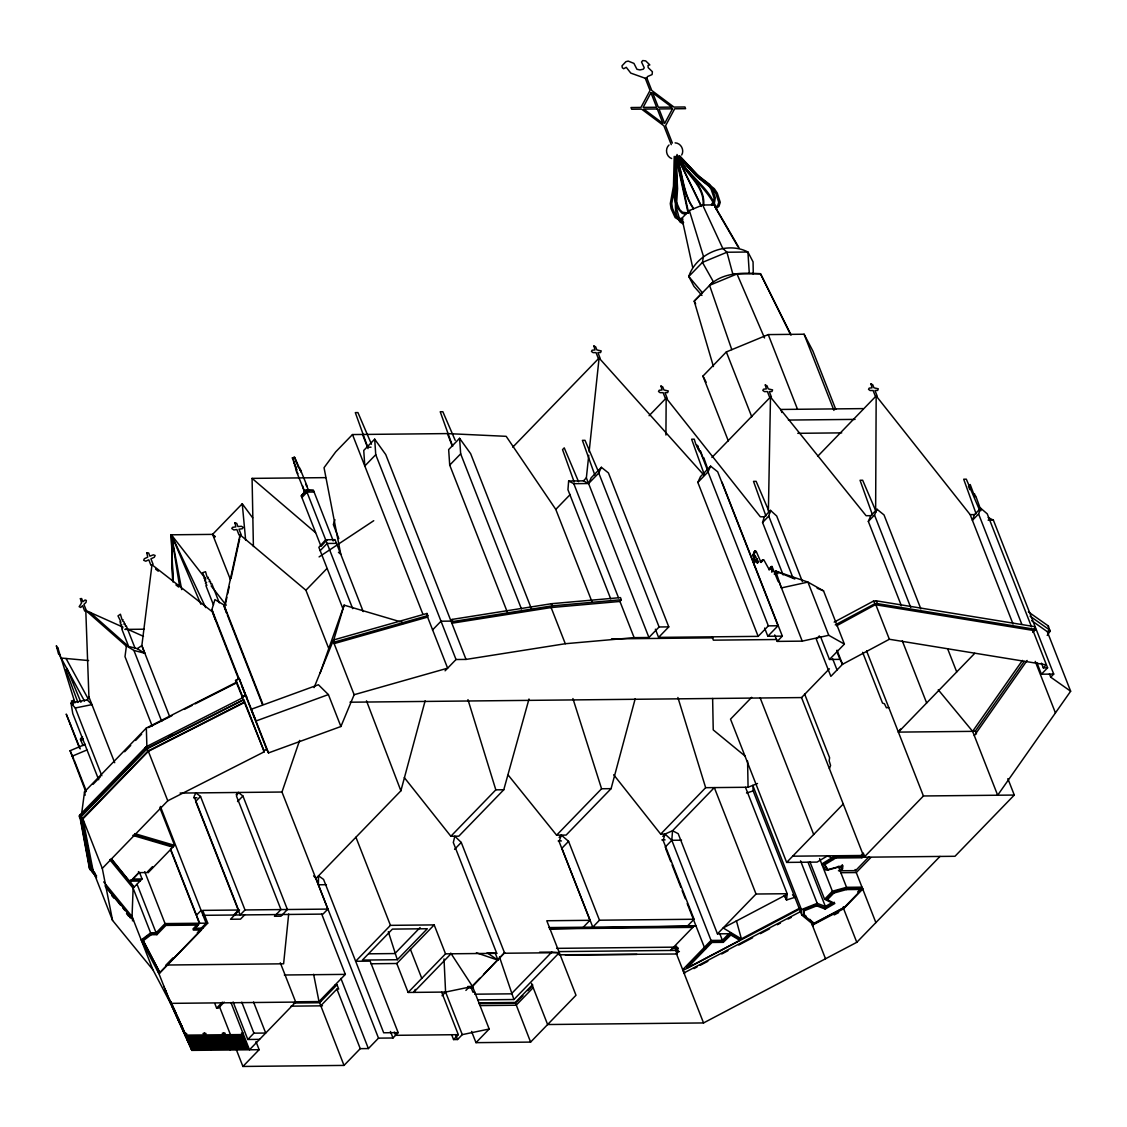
<?xml version="1.0" encoding="UTF-8"?>
<svg xmlns="http://www.w3.org/2000/svg" width="1127" height="1127" viewBox="0 0 1127 1127"><rect width="100%" height="100%" fill="white"/><g stroke="black" fill="none" stroke-linecap="round" stroke-linejoin="round"><path stroke-width="1.5" d="M665.93 435.05L666.17 398.085L649.082 415.722M875.637 510.334L876.172 395.929L817.61 456.379M768.389 511.433L770.488 397.014L711.912 457.463M674.242 156.385L673.467 186.166L670.297 203.621L671.072 208.72L675.158 217.596L678.975 219.92L682.99 219.779M675.679 157.301L674.932 186.237L671.777 203.564L672.509 208.382L676.313 216.68L679.426 218.582L682.723 218.455M684.695 973.474L682.694 969.713L711.052 940.439L671.805 840.291L672.537 830.726L714.321 787.604L756.034 894.021L717.448 933.846L678.2 833.698L672.537 830.726L665.015 834.065L662.789 836.361M655.379 629.204L658.591 637.389L668.776 626.88L608.439 472.931L601.367 467.296L598.761 473.03L588.59 483.525L583.434 480.863L568.642 481.018L567.952 489.724L610.707 598.846M300.613 470.114L307.192 486.357M745.468 787.28L787.181 893.711L786.561 899.994L794.859 897.331L792.535 894.768M288.681 914.039L283.61 963.81L166.697 965.022M239.769 537.579L240.065 534.804L305.91 590.238L329.014 649.194M445.08 670.819L456.026 659.52L466.029 659.422L565.289 643.728L634.135 637.643L648.927 637.488L586.364 477.848L588.759 455.28M589.125 451.8L599.099 358.034L704.107 475.326M81.665 813.511L84.525 791.816L146.341 728.028L236.74 682.117L242.826 697.078M238.304 678.285L212.186 611.651L151.99 564.768L141.847 645.588L144.749 653.251L137.269 648.659L126.435 645.856L124.998 656.647L152.187 726.027M333.507 639.981L334.127 643.616L427.598 617.103L427.809 615.596L426.978 613.468L333.507 639.981L314.081 687.597M401.55 622.132L401.761 620.625M402.395 624.259L402.593 622.752M426.978 613.468L426.767 614.976L447.63 668.184L354.146 694.711L340.903 726.506L268.536 752.906L239.192 678.313L235.557 680.539L242.277 696.993L245.559 695.317L246.728 696.895L245.827 696.162M755.005 550.723L753.991 554.132L758.513 561.824L757.217 563.162L752.695 555.47L755.005 550.723L756.175 551.3L761.021 562.458L760.964 560.936L763.782 559.767L768.98 569.191L771.558 569.374L772.361 571.389L771.995 566.472L778.151 581.476L778.94 581.462L802.227 641.136L828.768 635.304L844.391 644.095L829.486 659.478L820.639 636.91M839.601 869.537L840.164 866.254L825.978 870.157L821.752 863.986L835.318 855.759M841.489 869.255L842.263 864.761L842.714 865.93C843.278 871.847 840.15 869.171 841.939 870.424M703.121 204.325C704.347 184.729 683.793 172.938 677.242 156.216L676.425 155.639M703.671 205.452C705.671 184.673 684.117 171.91 677.003 154.469M128.182 645.292L121.815 629.035L122.589 628.486L121.167 626.401L121.73 624.781L120.364 623.837L120.899 622.034L119.899 622.019L120.406 620.794L117.997 615.905L120.406 614.215L122.026 619.639L123.082 619.78L122.519 620.892L124.252 622.146L124.111 624.316L125.041 623.654L125.52 626.415L126.294 625.865L135.015 648.081M225.428 604.171L226.921 597.31M227.668 593.873L229.161 587.012M231.035 578.433L239.628 538.974M240.065 534.804L224.259 607.087L226.682 613.243M508.249 775.137L556.597 835.177L566.12 835.079L611.088 788.661L635.219 698.67M219.568 1006.89L242.911 1066.452L344.017 1065.409L360.26 1048.659L368.388 1048.575L378.503 1038.136L315.94 878.496L400.888 790.816L425.133 700.825M404.311 777.588L450.856 836.262L458.802 836.178L503.769 789.759L529 698.994M698.148 447.532L697.937 449.166L698.965 449.152L699.388 451.575L700.233 451.561L707.784 470.804M399.916 621.639L344.115 605.143L333.296 641.488L354.146 694.711M613.68 774.742L660.676 834.107L665.015 834.065L663.141 840.376L694.049 919.252L687.357 926.155M215.201 619.343L211.904 609.58L214.919 599.578L223.963 604.96L262.901 704.333M672.354 143.059L665.578 125.759L674.664 108.798L685.596 108.685L684.934 106.98L674.002 107.093L651.73 90.442L646.954 78.256L647.447 76.594L652.11 74.565L652.392 71.719L648.166 67.62L648.011 65.408L649.856 64.915L645.686 60.9L642.686 60.548L641.545 62.027L644.25 67.831L643.263 69.212L639.911 69.93L636.924 69.268L633.938 63.394L628.204 61.083L625.908 61.689L621.977 65.845L622.372 67.831L623.696 68.719L626.274 67.324L630.796 73.114L645.278 78.284L650.04 90.456L640.939 107.431L630.993 107.53L631.669 109.234L641.601 109.136L663.873 125.773L671.269 144.65M783.124 574.911L762.57 522.491L764.317 516.758L770.502 510.376L776.7 516.025L802.382 581.546M762.57 522.491L768.755 516.096L770.502 510.376M334.944 519.716L333.338 524.548L338.804 538.607M202.578 915.335L323.012 914.096L327.858 909.095L281.975 792.027L299.613 740.425M302.515 485.765L304.628 492.372M320.04 673.298L344.115 605.143M829.402 768.684L830.585 765.43L829.148 760.81L829.613 757.767L804.565 693.866M568.572 841.348L561.88 848.251L592.788 927.127L599.479 920.21L568.572 841.348L561.359 835.121L559.062 841.446L589.97 920.308L583.279 927.225M980.687 508.221L974.503 514.602L972.404 520.336L978.588 513.954L980.687 508.221L987.252 513.856L1031.543 626.866M681.694 155.005C684.624 150.074 680.919 142.988 675.115 142.861M301.233 472.354L294.823 457.717L292.217 457.745L296.81 469.903M753.273 274.171L753.061 261.858L747.919 252.025C726.704 240.826 696.092 253.631 688.78 276.495L693.936 286.328L701.952 295.415M774.291 574.249L775.658 571.093L807.918 582.096L823.541 590.872L844.391 644.095M901.361 605.692L868.325 521.407L870.847 515.673L877.031 509.277L884.019 514.926L920.872 608.932M868.325 521.407L874.51 515.011L877.031 509.277M658.591 637.389L758.161 636.361L697.838 482.412L700.445 476.679L710.616 466.169L717.688 471.804L778.01 625.767L767.839 636.262L764.627 628.077M697.838 482.412L708.01 471.903L710.616 466.169M238.318 792.478L236.473 796.071L280.961 909.588L274.481 916.279L280.933 916.209L287.413 909.517L242.925 796L238.318 792.478L236.149 794.704M415.342 989.393L413.595 992.394L450.983 953.794M621.301 599.733L552.089 605.861L452.829 621.555L451.842 623.231L551.117 607.552L619.949 601.452L621.301 599.733L620.47 597.606L551.624 603.692L451.997 619.427L451.011 621.104L441.009 621.216L432.5 629.993M565.289 643.728L551.117 607.552L552.089 605.861L551.258 603.734M98.683 779.715L72.762 713.56L71.001 703.079L87.159 699.825L88.92 696.937L85.793 610.482L123.026 627.175M96.57 877.736L89.343 868.044L79.594 815.201L146.017 746.849L242.544 697.824M89.921 869.537L92.287 868.692L89.921 869.537L80.172 816.695L146.595 748.342L243.671 699.768L244.897 702.29L148.37 751.329L82.905 818.906L93.161 870.932L95.344 873.608M758.513 561.824L757.809 562.669L755.625 559.809L754.569 561.471L752.639 558.738L754.202 564.909M900.459 729.282L898.416 732.113L972.629 731.353L1022.443 660.394M938.242 689.78L972.629 731.353L975.362 731.029L1024.175 661.493M974.32 735.663L1027.12 660.45M1047.194 635.417L1050.04 631.359L1048.321 625.95L1028.388 611.891M1031.656 620.639L1047.307 631.683L1070.65 691.231L997.663 795.211L972.629 731.353M900.487 729.31L898.416 732.113L974.77 653.308M551.117 607.552L552.455 605.819L551.624 603.692M711.503 204.241L713.476 201.761L714.081 198.042L711.137 189.308L708.587 185.377L696.12 175.784L677.89 156.216M712.165 205.368L714.56 202.353L715.293 197.774L712.165 188.434L709.475 184.279L696.909 174.586L679.313 155.709M74.002 700.966L71.395 700.994L72.607 702.586M669.015 145.003C664.747 148.834 666.198 156.625 671.65 158.541M82.989 745.637L80.44 739.129L82.384 736.762M326.182 540.678L327.084 539.734L321.068 546.426L301.261 495.894L306.107 489.949L313.461 490.4L333.141 540.608L334.043 539.664L333.071 540.763M172.614 580.94L171.36 534.804L212.58 534.381L242.249 503.755L252.659 517.828M293.429 459.337L292.654 458.59L294.358 456.829L298.514 467.691L299.543 467.677L299.965 470.1L300.824 470.1M591.929 601.607L555.78 509.404L506.178 436.332L447.405 433.585L352.483 434.557L335.705 451.871L324.041 467.691L340.763 554.273L338.452 552.286M301.261 495.894L306.502 490.47L313.461 490.4M301.895 497.5L307.136 492.09L314.095 492.02M80.44 739.129L82.539 736.973M81.074 740.749L83.173 738.579M374.685 439.164L363.739 450.462L364.81 465.986L375.742 454.688L374.685 439.164L385.758 454.59L466.029 659.422M93.034 784.35L100.331 776.827M124.632 751.737L130.718 745.468M135.578 740.453L141.65 734.17M320.181 550.652L327.14 543.468L336.494 543.369M106.896 788.9L109.333 786.392M92.034 871.453L93.161 870.932L92.034 871.453L91.104 869.114L80.848 817.089L147.144 748.793L243.671 699.768M91.977 871.354L81.722 819.329L148.017 751.019L244.545 701.994M305.91 590.238L326.83 568.656M531.437 608.805L470.663 453.716L459.591 438.304L448.659 449.588L449.715 465.113L507.291 612.046M739.242 248.179L714.053 204.889L702.67 205.015L689.358 210.524L681.92 218.187L692.682 267.451M449.715 465.113L460.661 453.829L459.591 438.304M255.998 1041.644L259.154 1049.688L191.872 1050.378L170.557 1003.368L152.92 969.783L112.559 920.421L102.289 868.396L167.768 800.804L264.296 751.779L245.531 703.896M512.785 447.137L599.099 358.034M233.712 915.011L238.558 910.01L194.069 796.493L195.901 792.915L200.521 796.437L195.675 801.438L240.164 914.955L245.01 909.954L327.858 909.095M130.647 881.145L139.987 881.046L139.579 879.976L130.225 880.074L130.647 881.145L138.875 872.65L148.327 872.495L174.6 845.377L159.837 807.707M138.973 872.594L132.718 879.046L142.072 878.947L139.509 872.425M152.483 866.649L147.806 871.495L148.215 872.552M142.072 878.947L133.113 888.203L132.056 916.575L152.92 969.783M237.529 801.579L242.925 796M555.78 509.404L570.206 494.514M583.434 480.863L586.364 477.848M601.367 467.296L591.196 477.792L588.59 483.525L573.798 483.68L568.642 481.018M207.72 923.154L158.879 973.559L141.241 939.988L150.624 932.902L156.104 932.846L165.063 923.591L207.72 923.154L202.719 910.377L239.487 910.01L230.528 919.252L240.488 919.153L244.601 914.913M201.423 930L159.949 972.798L142.72 939.735L150.779 933.649L156.498 933.593L165.458 924.351L197.788 924.013L198.197 925.084L193.365 930.085L201.423 930L201 928.93L192.942 929.014L197.788 924.013M143.143 940.806L151.201 934.72L156.921 934.663L165.88 925.408L198.197 925.084M728.338 440.925L702.938 376.094L726.337 351.934L768.248 334.592L804.1 334.226L812.905 351.046L835.769 409.397M201.113 910.405L196.267 915.406L170.811 850.434M201.268 928.169L206.114 923.168L160.372 806.439M165.641 965.43L172.952 957.88M197.338 932.705L201 928.93M697.021 447.306L698.177 446.109L698.261 447.56M214.933 1003.819L216.609 1008.116L222.413 1002.128M224.203 1002.1L218.399 1008.101L216.609 1008.116M233.106 1001.959L247.813 1039.488L253.927 1033.163L265.704 1033.05L253.547 1002.044M450.856 836.262L495.824 789.844L503.769 789.759M280.299 962.782L295.697 1002.086L249.476 1049.801L230.936 1002.481M648.927 637.488L659.098 626.978L668.776 626.88M242.911 1066.452L259.154 1049.688M454.575 849.349L461.253 842.447L454.829 836.22L453.308 842.531L496.739 953.329L445.531 953.851L408.129 992.45L396.789 963.5L434.177 924.901L445.531 953.851M434.177 924.901L390.449 925.352L355.653 961.275L370.149 961.12L398.169 1032.642L392.985 1037.995L378.503 1038.136M321.744 914.152L345.341 974.376L318.997 1001.565L313.63 974.32M753.414 554.188L754.71 552.85M752.695 555.47L753.991 554.132M293.457 1003.016L319.617 1002.748L337.015 984.787L338.706 989.083L336.917 989.097L320.688 1005.847M754.287 557.682L755.583 556.344M755.625 559.809L754.329 561.147L755.146 562.232M756.006 560.077L757.302 558.738M760.331 561.852L761.627 560.513M761.711 561.838L762.894 559.781M420.103 927.535L394.887 953.555L368.712 953.822M771.291 566.487L769.995 567.825L771.995 566.472M769.107 570.023L770.417 568.684M771.713 572.178L773.009 570.84M397.31 959.725L427.316 928.747L392.421 929.099L362.415 960.077L397.31 959.725L388.322 931.719M556.597 835.177L601.579 788.759L611.088 788.661M559.133 837.431L561.359 835.121M758.161 636.361L768.346 625.865L778.01 625.767M774.7 634.938L777.221 641.39L782.335 636.121L721.998 482.159M442.038 995.733L445.588 992.056L467.451 987.506M465.888 990.408L468.297 987.928L473.058 987.886M751.681 697.317L730.521 719.153L786.66 862.409L817.061 862.099L827.584 855.83M471.452 986.914L479.877 978.208M483.525 974.461L504.741 952.554L472.509 986.449L467.733 986.505L468.297 987.928M819.357 635.924L816.258 639.108L830.853 676.355L842.545 664.296L889.358 639.263L1046.222 664.831L1043.292 667.86L1041.447 663.155M969.812 489.611L968.502 486.286L970.206 484.525L973.967 494.626L974.644 493.936L975.249 496.697L975.799 496.134L981.039 510.587M451.645 1034.656L453.561 1039.573L458.309 1034.671L441.615 992.098M453.561 1039.573L457.534 1039.531L462.281 1034.628L489.188 1029.021L472.509 986.449L450.744 953.09M660.676 834.107L705.657 787.688L748.074 787.252L757.499 783.519M478.073 999.888L513.926 999.522L559.302 952.681L551.807 952.076L511.362 993.831L474.749 994.197M349.99 702.206L801.536 697.571L829.387 668.818M471.579 1031.43L475.988 1042.658L489.188 1029.021M665.113 847.194L671.805 840.291L681.525 840.193M478.848 1002.847L515.278 1002.466L532.634 984.561M516.87 1001.959L522.942 995.69M527.802 990.675L532.662 985.66M533.184 987.661L516.166 1005.228L480.313 1005.594M475.988 1042.658L530.606 1042.095L575.996 995.254L546.792 920.759L589.97 920.308M670.424 950.455L694.035 926.084L549.567 928.761M674.355 948.427L676.552 946.159L678.327 951.597L676.383 953.597L703.544 1022.936L856.788 942.313L939.974 856.435M786.66 862.409L843.25 804.002M686.78 966.797L711.503 941.284L722.83 941.172L730.395 933.818L739.34 939.143L739.805 940.312L687.245 967.966L686.78 966.797L689.879 965.163M687.245 967.966L711.954 942.454L723.295 942.341L730.859 934.987L739.805 940.312M711.052 940.439L722.393 940.327L728.775 933.734L731.24 932.762M1032.741 632.36L1035.6 629.401L1034.516 626.626L876.285 600.832L873.453 601.128L834.191 622.118M863.338 853.012L860.929 855.492L792.675 856.196M842.714 865.93L827.965 870.002L823.992 863.705L835.29 856.844L861.493 856.576L863.902 854.083M824.443 864.874L835.755 858.013L861.958 857.746L864.353 855.252M801.536 697.571L864.099 857.21L923.436 795.972L1014.286 795.056L1007.862 778.658M1036.91 662.732L1041.404 674.2L1047.589 667.818L1032.825 630.148M862.733 889.048L843.63 908.756L812.37 925.197L813.342 925.901L812.609 924.027L801.832 915.096L801.452 909.588L817.216 903.347L825.387 906.474L831.684 902.797L824.598 899.261L832.388 891.232L846.56 887.315L861.986 887.16M827.387 899.726L833.853 893.049L846.349 889.597L861.69 889.442L861.225 888.273L845.898 888.428L833.402 891.88L826.936 898.557L827.387 899.726L834.853 903.46L825.218 909.08L816.737 905.84L803.945 910.898L804.255 915.448L814.06 923.647L843.827 907.869L862.775 888.372M838.432 870.748L855.534 870.664L868.945 856.844M840.841 872.707L856.266 872.552L870.777 857.577M1070.65 691.231L1050.716 677.172L1053.717 674.073L993.38 520.125L988.154 517.532M857.647 891.964L861.225 888.273M1014.286 795.056L954.978 856.281L864.099 857.21M731.789 349.638L709.559 285.328C722.971 272.128 742.932 272.664 760.486 273.72L791.112 335.029M836.586 625.781L877.369 603.607L1035.6 629.401M873.453 601.128L875.848 604.79L1032.712 630.359L1034.234 629.176M715.067 207.495L717.688 205.607L718.744 202.296L715.927 193.661L713.152 189.533L698.754 178.165L679.37 157.738M715.786 208.65L718.956 206.368L720.266 202.296L717.265 193.069L714.321 188.702L699.811 177.235L679.806 156.132M137.269 648.659L141.847 645.588L169.515 716.208M319.096 556.907L373.741 520.702M804.255 915.448L803.495 909.728L816.286 904.671L824.767 907.911L834.389 902.29M835.276 624.893L874.538 603.903L877.369 603.607L876.285 600.832M787.125 894.303L723.154 927.958L742.144 939.354M800.043 907.982L741.411 938.819L736.354 920.618M683.427 970.248L799.226 909.32M683.962 972.939L801.297 911.208M693.95 968.6L697.035 966.98M700.135 965.346L707.855 961.289M721.745 953.977L727.915 950.723M738.72 945.046L752.625 937.734M760.345 933.663L769.6 928.789M777.32 924.732L780.419 923.112M788.125 919.04L791.224 917.42M812.609 924.027L843.869 907.573M834.177 914.941L838.657 912.588M148.482 727.577L171.853 715.715M184.307 709.39L192.097 705.432M195.21 703.854L235.698 683.286M264.296 751.779L242.192 696.923L245.559 695.317L211.904 609.58M168.712 736.523L171.825 734.945M263.394 751.047L266.69 749.37L268.536 752.906M129.788 917.617L132.056 916.575L103.698 881.892M132.648 918.068L131.507 918.59L127.14 913.25M132.38 920.815L133.521 920.294L105.163 885.611M85.821 791.802L70.099 750.709L85.243 744.327M71.917 756.302L86.849 750.004M709.559 285.328L737.002 273.96L760.486 273.72L790.548 334.634M328.394 694.584L256.026 720.984L251.138 709.306L318.42 684.751L328.394 694.584L340.903 726.506M746.511 793.028L753.16 790.9L752.78 785.392L801.452 909.588M334.339 642.108L427.809 615.596M242.798 1032.769L241.474 1033.079L242.418 1034.558L225.33 1034.741L225.048 1033.205L223.597 1032.966L222.273 1033.276L223.231 1034.755L206.128 1034.938L205.847 1033.403L204.396 1033.163L203.071 1033.473L204.029 1034.952L186.941 1035.121L186.645 1033.6L185.039 1033.065M71.001 703.079L75.27 707.981L91.935 704.629L87.159 699.825M888.724 707.46L886.414 707.798L884.441 703.741L882.54 703.135L862.634 652.336M1050.04 631.359L1047.307 631.683L1050.012 630.247L1030.078 616.187M645.278 78.284L646.94 78.256M688.724 213.073L682.511 212.256L679.75 209.678L676.017 201.212L675.115 196.732L676.862 182.306L675.876 156.892M863.155 408.608L780.729 409.453L781.913 412.496M788.407 420.061L855.055 419.385M797.775 433.317L841.728 432.867M371.008 447.194L367.74 447.236L355.315 412.609L357.935 412.581L371.473 444.207M294.048 461.084L294.654 462.901L293.795 462.901L295.373 465.268L294.513 465.282L296.331 467.705L295.302 467.719L296.767 470.142L295.922 470.142L304.882 492.485M253.406 546.496L252.082 478.383L325.576 477.637M764.317 516.758L760.345 516.8L666.17 398.085M870.847 515.673L866.099 515.715L770.488 397.014M876.172 395.929L970.178 514.645L974.503 514.602M988.111 520.167L993.38 520.125M761.598 561.119L762.486 561.105M124.843 629.401L144.087 629.204M1032.712 630.359L1034.699 630.345M767.839 636.262L782.335 636.121M611.524 638.882L712.982 637.84M776.672 639.516L713.377 640.164L712.123 636.966M777.221 641.39L802.227 641.136M829.486 659.478L839.967 659.365L842.545 664.296L837.023 650.194M1043.292 667.86L1047.589 667.818M1041.404 674.2L1053.717 674.073M71.818 702.093L73.227 704.319M73.903 702.079L73.537 700.078L71.832 701.839M180.095 793.07L281.975 792.027M193.633 797.817L196.901 797.775M558.175 840.981L561.429 840.939M661.817 839.911L665.085 839.883M326.45 884.695L318.392 884.78L318.532 875.82L323.576 879.426L383.687 1032.783L398.169 1032.642M756.034 894.021L787.181 893.711M599.479 920.21L694.049 919.252M202.874 928.155L194.816 928.239L199.662 923.238L170.515 848.842M548.948 927.577L696.021 926.07M549.567 928.845L692.795 927.366M717.448 933.846L728.775 933.734M556.597 948.356L673.622 947.159M676.904 947.962L678.003 947.962L675.665 950.371L677.088 953.991L558.992 954.808M672.368 948.455L678.031 948.399L676.087 950.399L558.64 951.611M539.608 952.202L551.807 952.076M559.302 952.681L504.685 953.245L461.253 842.447M678.327 951.597L679.412 951.582M565.43 955.132L636.952 954.4M370.994 963.768L396.789 963.5M284.328 974.996L345.341 974.376M335.226 984.801L337.015 984.787M408.129 992.45L445.588 992.056L462.281 1034.628M474.735 992.154L472.946 992.183L471.269 987.9M294.598 1001.804L320.786 1001.537M170.557 1003.368L295.697 1002.086M478.905 1003.593L515.659 1003.213M291.048 1006.157L322.463 1005.833M703.544 1022.936L547.623 1024.528L531.507 983.392M230.965 1035.812L230.19 1035.812L235.318 1048.913L236.092 1048.899M458.309 1034.671L395.577 1035.319L394.309 1032.064M247.813 1039.488L259.576 1039.362M488.724 952.878L496.739 953.329M74.988 702.854L61.083 658.027L88.582 660.563M126.435 645.856L133.916 650.434L144.862 653.28M134.705 833.614L174.6 845.377M134.028 834.797L172.389 846.109L172.811 847.166L132.775 835.375M685.639 214.355L682.201 213.313C666.071 198.775 680.116 175.432 675.58 157.4M476.397 952.794L497.993 960.148L495.429 953.639M828.768 635.304L807.918 582.096L781.363 587.914L775.658 571.093L794.803 579.01M817.145 588.238L823.541 590.872M126.168 628.584L143.467 636.346M827.5 855.928L831.811 857.872M753.709 552.061L754.879 552.639M297.951 473.678L296.753 471.748M683.638 222.428L680.99 220.948L678.933 216.933L676.341 207.72L677.566 188.632L675.946 157.555M683.385 223.935L680.13 222.132C671.734 210.636 677.327 196.605 676.115 183.757M305.769 484.385L308.953 490.837M487.118 952.78L497.993 960.148M155.568 569.079L158.273 571.192M175.925 584.927L178.644 587.04M230.415 579.574L212.58 534.381L215.299 536.593M744.961 755.978L713.236 729.916L712.63 698.486M803.805 914.279L806.214 916.307M809.834 919.336L813.919 923.548M252.082 478.383L315.49 532.634M455.209 440.347L442.841 411.721L440.22 411.749L452.645 446.362M85.793 610.482L126.182 646.01M89.991 612.37L128.732 646.602M665.015 834.065L671.805 840.291M775.658 571.093L778.01 573.601M313.602 875.89L315.94 878.496M111.728 859.154L134.127 887.104L111.052 858.873M109.728 859.591L133.113 888.203L150.624 932.902M96.612 875.89L91.104 869.114M105.332 886.569L120.603 905.249M122.787 907.911L124.97 910.574M96.387 876.792L89.343 868.044M111.658 895.472L113.841 898.134M126.52 913.617L128.703 916.279M678.355 157.005C688.47 176.418 710.954 188.04 716.617 209.749M212.58 534.381L214.736 537.142M205.776 578.996L171.36 534.804L172.825 580.447M211.158 585.913L226.217 605.241M693.133 207.72C682.821 192.562 683.004 173.149 676.482 156.484M693.542 208.889C682.624 193.548 682.553 173.671 676.101 156.54M306.107 489.949L352.695 608.65M677.961 156.878C688.682 176.488 708.686 189.322 716.857 210.242L738.002 246.785M240.023 680.44L238.854 678.863L235.557 680.539L236.74 682.117M823.992 863.705L827.965 870.002M69.916 723.661L70.494 724.379L66.225 714.081L79.482 748.159M66.028 658.478L88.16 698.81M61.083 658.027L84.553 701.177M784.209 895.528L786.561 899.994L785.28 896.712M142.72 939.735L159.949 972.798M695.669 303.896L694.218 301.148L713.292 281.623L702.459 262.38L703.445 256.322L689.358 210.524M702.938 376.094L706.136 382.222M174.544 1009.848L181.968 1028.388M178.094 1017.681L185.786 1036.812M181.644 1025.514L189.491 1044.997M677.961 157.921L701.276 205.861M677.355 157.287L701.248 206.48M205.692 607.608L171.36 534.804L173.023 582.025M702.67 205.015L722.745 248.349L726.957 252.237L732.691 273.593L737.002 273.96L764.529 337.973M163.894 986.336L164.246 987.153M164.781 988.548L166.176 991.788M170.98 1002.382L171.417 1003.34M171.882 1004.213L175.037 1011.187M175.432 1012.046L178.601 1019.033M178.982 1019.893L182.151 1026.866M182.532 1027.725L185.701 1034.699M513.926 999.522L499.486 956.978M70.099 750.709L73.72 759.105M200.874 604.269L171.36 534.804L171.868 538.283M1049.462 673.946L1050.716 677.172M979.856 510.799L966.318 479.186L963.698 479.214L976.123 513.827M978.588 513.954L1021.78 624.175M1035.248 661.394L1055.436 712.898M970.178 514.645L1013.06 624.076M947.807 649.208L956.71 671.931M975.362 731.029L976.489 733.902M876.2 511.855L862.662 480.243L860.042 480.271L872.467 514.898M804.1 334.226L833.952 410.411M874.51 515.011L910.715 607.411M902.29 640.826L926.648 702.966M875.848 604.79L889.358 639.263M768.248 334.592L797.465 409.157M866.593 650.941L923.422 795.986M726.337 351.934L751.751 416.779M836.755 651.181L839.967 659.365M832.599 658.633L837.037 669.973M769.671 512.954L756.132 481.342L753.512 481.37L765.937 515.983M768.755 516.096L792.901 577.686M861.493 856.576L861.958 857.746M707.841 469.212L703.769 457.717L703.22 458.295L700.473 450.969L699.923 451.547L697.824 446.701L696.331 445.602L696.965 445.024L695.838 444.348L694.246 439.192L691.626 439.22L704.051 473.847M708.01 471.903L768.346 625.865M855.083 869.495L855.534 870.664M856.266 872.552L875.876 922.604M860.901 888.273L861.366 889.457M835.29 856.844L835.755 858.013M838.319 866.269L846.56 887.315M845.898 888.428L846.349 889.597M832.839 858.323L833.304 859.492M843.376 906.7L843.827 907.869M843.63 908.756L856.788 942.313M760.105 697.768L813.694 834.501M833.402 891.88L833.853 893.049M819.568 858.535L832.388 891.232M809.876 861.662L824.598 899.261M808.087 862.352L825.387 906.474M824.767 907.911L825.218 909.08M800.564 860.859L817.216 903.347M816.286 904.671L816.737 905.84M813.595 922.478L814.06 923.647M811.623 923.323L825.513 958.753M803.495 909.728L803.945 910.898M753.16 790.9L801.832 915.096M598.536 471.931L584.998 440.319L582.391 440.347L594.802 474.96M598.761 473.03L659.098 626.978M578.56 481.708L564.247 447.87L562.542 449.631L574.192 482.032M573.798 483.68L618.484 597.69M619.949 601.452L634.135 637.643M730.395 933.818L730.859 934.987M729.676 934.1L730.141 935.269M722.83 941.172L723.295 942.341M719.857 933.86L722.393 940.327M711.503 941.284L711.954 942.454M705.629 947.342L706.094 948.511M665.747 848.8L670.79 861.676M672.058 864.902L680.891 887.428M682.145 890.654L685.301 898.698M687.202 903.53L704.375 947.342M460.661 453.829L521.435 608.918M447.405 433.585L452.321 446.151M451.997 619.427L452.829 621.555M375.742 454.688L456.026 659.52M362.5 434.444L368.036 448.602M352.483 434.557L422.949 614.342M363.218 611.581L335.043 539.664L325.689 539.748L318.871 547.328L343.171 609.327M515.278 1002.466L530.606 1042.095M455.618 1034.614L457.534 1039.531M410.439 949.413L421.78 978.363M355.921 837.234L390.449 925.352M227.274 614.778L262.394 704.375M390.435 1031.473L392.985 1037.995M219.3 602.832L211.749 583.589L210.749 583.955L210.411 581.307L209.199 581.743L209.566 579.757L207.551 578.264L208.34 577.348L207.058 577.024L205.537 571.685L203.423 572.446L202.437 572.798L204.945 577.771L203.931 578.137L205.635 580.222L204.621 580.588L206.593 582.673L205.368 583.11L206.931 585.307L205.917 585.66L213.468 604.903M242.051 686.498L266.69 749.37M340.903 978.419L368.388 1048.575M336.917 989.097L360.26 1048.659M319.617 1002.748L344.017 1065.409M200.521 796.437L245.01 909.954M133.916 650.434L161.739 721.435M148.37 751.329L167.768 800.804M148.017 751.019L147.144 748.793L147.722 751.329M146.017 746.849L146.595 748.342M145.073 747.61L145.651 749.103M241.784 1002.171L253.927 1033.163M196.901 916.998L199.394 923.379M200.536 928.944L200.944 930M223.597 1032.966L230.274 1049.984M88.92 696.937L114.7 762.711M80.919 702.276L66.93 668.41L65.958 670.1L77.918 702.473M165.458 924.351L165.88 925.408M144.763 871.777L165.063 923.591M204.396 1033.163L211.073 1050.181M75.27 707.981L101.824 775.742M138.452 871.594L138.875 872.65M156.498 933.593L156.921 934.663M137.071 884.272L156.104 932.846M70.381 724.196L80.2 748.934M150.779 933.649L151.201 934.72M185.194 1033.36L191.872 1050.378M184.504 1032.219L191.308 1048.998M180.813 1024.077L187.617 1040.855M176.967 1015.582L183.786 1032.417M173.29 1007.468L180.095 1024.274M170.994 1002.016L178.277 1020.231M170.163 1000.565L176.418 1016.131M169.064 998.353L174.586 1012.116M165.768 990.858L172.699 1007.947M155.751 965.585L170.769 1003.664M74.326 760.5L86.342 791.154M82.905 818.906L102.289 868.396M81.369 816.681L82.243 818.906M80.848 817.089L81.722 819.329M79.594 815.201L80.172 816.695M79.073 816.018L79.665 817.512M91.71 867.212L112.559 920.421M366.486 700.825L400.888 790.816M223.963 604.96L226.724 613.144M572.91 698.543L601.579 788.759M677.89 697.472L705.657 787.688M467.959 699.628L495.824 789.844M688.541 212.637L676.594 157.555M688.132 213.242L676.242 158.498M713.433 366.543L694.218 301.148L702.445 292.809L688.78 276.495L702.459 262.38L726.957 252.237L747.919 252.025L749.3 273.424M84.525 791.816L85.187 795.183M85.088 833.642L86.737 842.038M87.399 845.391L89.061 853.787M90.709 862.169L91.372 865.536M181.701 589.618L171.36 534.804L179.602 586.378M242.249 503.755L245.658 540.185M675.679 175.347L675.946 180.39M444.01 958.922L445.588 992.056M1048.321 625.95L1048.364 627.049M146.341 728.028L146.919 747.595M747.581 761.035L748.074 787.252M57.914 647.997L57.886 649.391L56.35 645.715L58.407 653.646L59.027 654.576L58.97 653.096L61.097 658.548L57.914 647.997M80.397 598.676L81.538 603.001L79.158 606.692L80.707 607.467L82.581 605.664L84.722 611.116L86.046 609.848L83.919 604.41L86.018 602.396L86.356 600.452L85.074 599.973L82.877 601.733L81.623 598.55L80.397 598.676M593.901 345.989L594.986 349.933L592.098 350.215L591.464 351.455L593.056 352.638L596.028 352.596L598.169 358.048L600.043 358.034L597.916 352.582L600.578 352.554L601.212 350.906L596.859 349.919L595.662 346.848L593.901 345.989M660.971 386.04L662.042 389.984L659.168 390.266L658.52 391.506L660.112 392.675L663.099 392.647L665.226 398.099L667.114 398.07L664.972 392.633L667.635 392.605L668.283 390.956L663.93 389.97L662.732 386.899L660.971 386.04M765.289 384.969L766.36 388.914L763.472 389.195L762.838 390.435L764.43 391.618L767.402 391.576L769.544 397.028L771.417 397.014L769.29 391.562L771.953 391.534L772.587 389.886L768.248 388.9L767.036 385.828L765.289 384.969M870.974 383.884L872.059 387.829L869.171 388.111L868.537 389.35L870.129 390.534L873.101 390.491L875.242 395.943L877.116 395.929L874.989 390.477L877.651 390.449L878.285 388.801L873.946 387.815L872.735 384.744L870.974 383.884M146.834 552.906L147.736 557.147L144.355 558.724L143.664 560.274L145.749 561.218L148.792 559.809L150.919 565.261L153.061 564.261L150.933 558.823L154.314 557.245L155.146 555.47L153.371 554.822L149.877 556.16L148.637 552.963L146.834 552.906M234.923 522.815L235.825 526.858L232.472 527.351L231.81 528.549L233.881 529.958L236.867 529.521L239.009 534.973L241.122 534.649L238.994 529.211L242.333 528.718L243.136 527.337L241.389 526.295L237.938 526.534L236.698 523.351L234.923 522.815M650.955 92.794L643.123 107.403L656.618 107.262L650.955 92.794M672.481 108.812L664.662 123.421L658.985 108.953L672.481 108.812M671.819 107.107L658.323 107.248L652.646 92.78L671.819 107.107M657.295 108.967L643.785 109.108L662.958 123.435L657.295 108.967M188.11 1036.248L187.321 1036.262L192.449 1049.35L193.238 1049.336L188.11 1036.248M189.59 1036.234L188.815 1036.248L193.943 1049.336L194.717 1049.322L189.59 1036.234M191.083 1036.22L190.294 1036.22L195.422 1049.322L196.211 1049.307L191.083 1036.22M192.562 1036.206L191.787 1036.206L196.915 1049.307L197.69 1049.293L192.562 1036.206M193.999 1036.192L193.252 1036.192L199.127 1049.279L193.999 1036.192M195.605 1036.178L194.858 1036.178L200.733 1049.265L195.605 1036.178M197.098 1036.164L196.352 1036.164L202.226 1049.251L197.098 1036.164M198.577 1036.136L197.831 1036.15L203.705 1049.237L198.577 1036.136M200.071 1036.122L199.324 1036.136L205.199 1049.223L200.071 1036.122M201.677 1036.107L200.93 1036.122L206.805 1049.195L201.677 1036.107M203.156 1036.093L202.423 1036.107L208.298 1049.181L203.156 1036.093M204.649 1036.079L203.902 1036.093L209.777 1049.167L204.649 1036.079M207.312 1036.051L206.523 1036.065L211.651 1049.152L212.44 1049.138L207.312 1036.051M208.791 1036.037L208.016 1036.051L213.144 1049.138L213.919 1049.124L208.791 1036.037M210.284 1036.023L209.495 1036.023L214.623 1049.124L215.412 1049.11L210.284 1036.023M211.763 1036.009L210.988 1036.009L216.116 1049.11L216.891 1049.096L211.763 1036.009M213.2 1035.995L212.454 1035.995L218.328 1049.082L213.2 1035.995M214.806 1035.981L214.06 1035.981L219.934 1049.068L214.806 1035.981M216.299 1035.967L215.553 1035.967L221.427 1049.054L216.299 1035.967M217.779 1035.938L217.032 1035.952L222.907 1049.04L217.779 1035.938M219.272 1035.924L218.525 1035.938L224.4 1049.026L219.272 1035.924M220.878 1035.91L220.131 1035.924L226.006 1048.998L220.878 1035.91M222.357 1035.896L221.625 1035.91L227.499 1048.983L222.357 1035.896M223.85 1035.882L223.104 1035.896L228.978 1048.969L223.85 1035.882M226.513 1035.854L225.724 1035.868L230.852 1048.955L231.641 1048.941L226.513 1035.854M227.992 1035.84L227.217 1035.854L232.345 1048.941L233.12 1048.927L227.992 1035.84M229.485 1035.826L228.696 1035.84L233.824 1048.927L234.613 1048.913L229.485 1035.826M232.401 1035.798L231.655 1035.798L237.529 1048.885L232.401 1035.798M234.007 1035.783L233.261 1035.783L239.135 1048.871L234.007 1035.783M235.501 1035.769L234.754 1035.769L240.629 1048.857L235.501 1035.769M236.98 1035.741L236.233 1035.755L242.108 1048.843L236.98 1035.741M238.473 1035.727L237.727 1035.741L243.601 1048.828L238.473 1035.727M240.079 1035.713L239.333 1035.727L245.207 1048.8L240.079 1035.713M241.558 1035.699L240.826 1035.713L246.7 1048.786L241.558 1035.699M243.052 1035.685L242.305 1035.699L248.179 1048.772L243.052 1035.685"/></g></svg>
